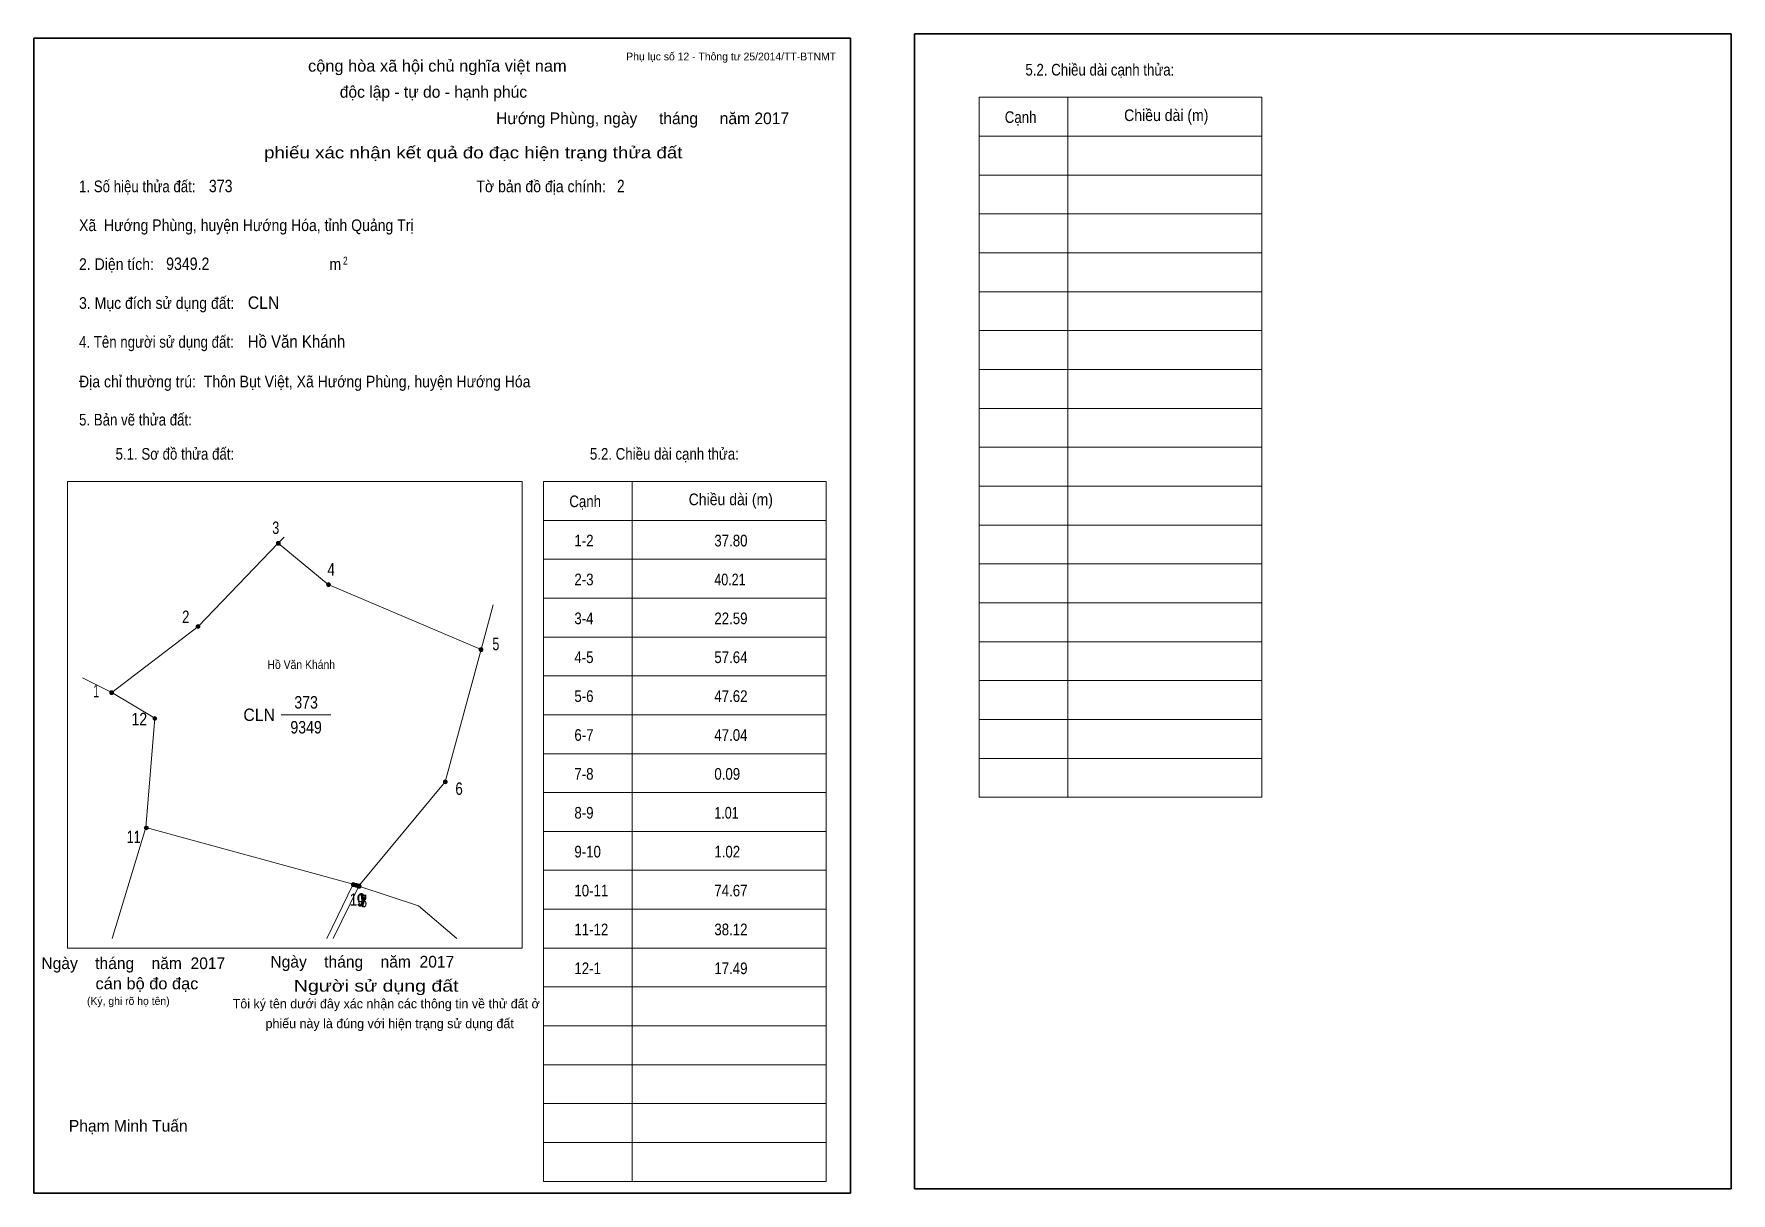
# Model space of a CAD drawing. Header units: centimetres. Extents: x 0 to 43.6, y 0 to 29.8.
import ezdxf
from ezdxf.enums import TextEntityAlignment as Align

# ---------------------------------------------------------------- set-up
doc = ezdxf.new("R2010")
doc.units = ezdxf.units.CM
doc.header["$LTSCALE"] = 0.12
for name, color, linetype in [('30', 7, 'Continuous'), ('34', 7, 'Continuous'), ('62', 7, 'Continuous')]:
    doc.layers.add(name, color=color, linetype=linetype)
for name, color, linetype, lineweight in [('32', 7, 'Continuous', 13), ('33', 7, 'Continuous', 13), ('61', 7, 'Continuous', 13), ('63', 7, 'Continuous', 13)]:
    doc.layers.add(name, color=color, linetype=linetype, lineweight=lineweight)

msp = doc.modelspace()

# ---------------------------------------------------------------- hatches: boundary and pattern name
at = {"layer": '32'}
for points in [[(6.3369, 16.7108, 1), (6.2369, 16.7108, 1)], [(7.6271, 15.6484, 1), (7.5271, 15.6484, 1)], [(4.2698, 14.5712, 1), (4.1698, 14.5712, 1)], [(11.5504, 13.9772, 1), (11.4504, 13.9772, 1)], [(2.0504, 12.8697, 1), (1.9504, 12.8697, 1)], [(3.1601, 12.2038, 1), (3.0601, 12.2038, 1)], [(10.6323, 10.5762, 1), (10.5323, 10.5762, 1)], [(2.9382, 9.3925, 1), (2.8382, 9.3925, 1)], [(8.2663, 7.9329, 1), (8.1663, 7.9329, 1)], [(8.3388, 7.9129, 1), (8.2388, 7.9129, 1)], [(8.4098, 7.8899, 1), (8.3098, 7.8899, 1)], [(8.4128, 7.8959, 1), (8.3128, 7.8959, 1)]]:
    msp.add_hatch(color=256, dxfattribs=at).paths.add_polyline_path(points)

# ---------------------------------------------------------------- linework, layer by layer
for centre in [(6.2869, 16.7108), (7.5771, 15.6484), (4.2198, 14.5712), (11.5004, 13.9772), (2.0004, 12.8697), (3.1101, 12.2038), (10.5823, 10.5762), (2.8882, 9.3925), (8.2163, 7.9329), (8.2888, 7.9129), (8.3598, 7.8899), (8.3628, 7.8959)]:
    msp.add_circle(centre, 0.05, dxfattribs=at)
at = {"layer": '33'}
msp.add_line((6.36, 12.3), (7.64, 12.3), dxfattribs=at)
at = {"layer": '61'}
for p, q in [((6.44, 16.87), (6.28, 16.71)), ((11.5, 13.98), (11.81, 15.13)), ((2, 12.87), (1.25, 13.25)), ((2.88, 9.4), (8.21, 7.94)), ((8.21, 7.94), (7.53, 6.55)), ((7.7, 6.55), (8.36, 7.89))]:
    msp.add_line(p, q, dxfattribs=at)
for points in [[(6.28, 16.71), (4.22, 14.57), (2, 12.87)], [(6.28, 16.71), (7.57, 15.65), (11.5, 13.98)], [(8.36, 7.89), (8.36, 7.9), (10.58, 10.58), (11.5, 13.98)], [(2, 12.87), (3.11, 12.21), (2.88, 9.4), (2.01, 6.55)], [(8.21, 7.94), (8.28, 7.92), (8.36, 7.89)], [(8.36, 7.89), (9.89, 7.39), (10.88, 6.55)]]:
    msp.add_lwpolyline(points, dxfattribs=at)
at = {"layer": '63'}
for p, q in [((24.31, 28.18), (31.58, 28.18)), ((24.31, 10.18), (24.31, 28.18)), ((26.59, 10.18), (26.59, 28.18)), ((31.58, 10.18), (31.58, 28.18)), ((24.31, 27.18), (31.58, 27.18)), ((24.31, 26.18), (31.58, 26.18)), ((24.31, 25.18), (31.58, 25.18)), ((24.31, 24.18), (31.58, 24.18)), ((24.31, 23.18), (31.58, 23.18)), ((24.31, 22.18), (31.58, 22.18)), ((24.31, 21.18), (31.58, 21.18)), ((24.31, 20.18), (31.58, 20.18)), ((24.31, 19.18), (31.58, 19.18)), ((0.86, 18.3), (12.56, 18.3)), ((0.86, 6.3), (0.86, 18.3)), ((12.56, 6.3), (12.56, 18.3)), ((13.11, 18.3), (20.38, 18.3)), ((13.11, 0.3), (13.11, 18.3)), ((15.39, 0.3), (15.39, 18.3)), ((20.38, 0.3), (20.38, 18.3)), ((24.31, 18.18), (31.58, 18.18)), ((13.11, 17.3), (20.38, 17.3)), ((24.31, 17.18), (31.58, 17.18)), ((13.11, 16.3), (20.38, 16.3)), ((24.31, 16.18), (31.58, 16.18)), ((13.11, 15.3), (20.38, 15.3)), ((24.31, 15.18), (31.58, 15.18)), ((13.11, 14.3), (20.38, 14.3)), ((24.31, 14.18), (31.58, 14.18)), ((13.11, 13.3), (20.38, 13.3)), ((24.31, 13.18), (31.58, 13.18)), ((13.11, 12.3), (20.38, 12.3)), ((24.31, 12.18), (31.58, 12.18)), ((24.31, 12.18), (31.58, 12.18)), ((13.11, 11.3), (20.38, 11.3)), ((24.31, 11.18), (31.58, 11.18)), ((13.11, 10.3), (20.38, 10.3)), ((24.31, 10.18), (31.58, 10.18)), ((13.11, 9.3), (20.38, 9.3)), ((13.11, 8.3), (20.38, 8.3)), ((13.11, 7.3), (20.38, 7.3)), ((0.86, 6.3), (12.56, 6.3)), ((13.11, 6.3), (20.38, 6.3)), ((13.11, 5.3), (20.38, 5.3)), ((13.11, 4.3), (20.38, 4.3)), ((13.11, 3.3), (20.38, 3.3)), ((13.11, 2.3), (20.38, 2.3)), ((13.11, 2.3), (20.38, 2.3)), ((13.11, 1.3), (20.38, 1.3)), ((13.11, 0.3), (20.38, 0.3))]:
    msp.add_line(p, q, dxfattribs=at)
at = {"layer": '63', "lineweight": 35}
for points in [[(0, 0), (0, 29.7), (21, 29.7), (21, 0)], [(22.65, 0.11), (22.65, 29.81), (43.65, 29.81), (43.65, 0.11)]]:
    msp.add_lwpolyline(points, close=True, dxfattribs=at)

# ---------------------------------------------------------------- texts
at = {"layer": '30'}
for s, width, p in [('1-2', 0.85, (13.9, 16.63)), ('37.80', 0.85, (17.5, 16.63)), ('2-3', 0.85, (13.9, 15.63)), ('40.21', 0.8, (17.5, 15.63)), ('3-4', 0.85, (13.9, 14.63)), ('22.59', 0.85, (17.5, 14.63)), ('4-5', 0.85, (13.9, 13.63)), ('57.64', 0.85, (17.5, 13.63)), ('5-6', 0.85, (13.9, 12.63)), ('47.62', 0.85, (17.5, 12.63)), ('6-7', 0.85, (13.9, 11.63)), ('47.04', 0.85, (17.5, 11.63)), ('7-8', 0.85, (13.9, 10.63)), ('0.09', 0.85, (17.5, 10.63)), ('8-9', 0.85, (13.9, 9.63)), ('1.01', 0.8, (17.5, 9.63)), ('9-10', 0.85, (13.9, 8.63)), ('1.02', 0.85, (17.5, 8.63)), ('10-11', 0.85, (13.9, 7.63)), ('74.67', 0.85, (17.5, 7.63)), ('11-12', 0.85, (13.9, 6.63)), ('38.12', 0.85, (17.5, 6.63)), ('12-1', 0.85, (13.9, 5.63)), ('17.49', 0.85, (17.5, 5.63))]:
    msp.add_text(s, height=0.3, dxfattribs=dict(at, width=width)).set_placement(p)
at = {"layer": '32'}
for s, width, p in [('3', 0.75, (6.22, 16.95)), ('4', 0.8, (7.645, 15.88)), ('2', 0.8, (3.905, 14.66)), ('5', 0.75, (11.88, 13.96)), ('1', 0.65, (1.6, 12.75)), ('12', 0.85, (2.71, 12.03)), ('6', 0.8, (10.935, 10.24)), ('11', 0.75, (2.565, 9)), ('10', 0.85, (8.32, 7.39)), ('9', 0.8, (8.395, 7.37)), ('8', 0.75, (8.48, 7.35)), ('7', 0.75, (8.48, 7.35))]:
    msp.add_text(s, height=0.32, dxfattribs=dict(at, width=width)).set_placement(p, align=Align.CENTER)
at = {"layer": '33', "width": 0.85}
for s, p in [('373', (7, 12.46)), ('9349', (7, 11.82))]:
    msp.add_text(s, height=0.32, dxfattribs=at).set_placement(p, align=Align.CENTER)
at = {"layer": '33', "width": 0.95}
msp.add_text('CLN', height=0.32, dxfattribs=at).set_placement((6.2, 12.14), align=Align.RIGHT)
at = {"layer": '34'}
for s, width, p in [('373', 0.85, (4.5, 25.74)), ('2', 0.8, (15, 25.74)), ('9349.2', 0.85, (3.4, 23.74)), ('CLN', 0.95, (5.5, 22.74)), ('Hồ Văn Khánh', 0.9, (5.5, 21.74))]:
    msp.add_text(s, height=0.32, dxfattribs=dict(at, width=width)).set_placement(p)
at = {"layer": '62', "width": 0.9}
msp.add_text('Hồ Văn Khánh', height=0.2219, dxfattribs=at).set_placement((6.875, 13.48), align=Align.CENTER)
at = {"layer": '63'}
for s, height, p in [('Phụ lục số 12 - Thông tư 25/2014/TT-BTNMT', 0.2, (20.63, 29.13)), ('Ngày    tháng    năm  2017', 0.3, (10.81, 5.8)), ('Ngày    tháng    năm  2017', 0.3, (4.92, 5.76)), ('(Ký, ghi rõ họ tên)', 0.2, (3.49, 4.84))]:
    msp.add_text(s, height=height, dxfattribs=at).set_placement(p, align=Align.RIGHT)
at = {"layer": '63', "width": 1.05}
msp.add_text('cộng hòa xã hội chủ nghĩa việt nam', height=0.3, dxfattribs=at).set_placement((10.375, 28.84), align=Align.CENTER)
at = {"layer": '63'}
for s, height, width, p in [('5.2. Chiều dài cạnh thửa:', 0.3, 0.85, (25.5, 28.74)), ('Cạnh', 0.3, 0.85, (24.97, 27.52)), ('Chiều dài (m)', 0.3, 0.9, (28.04, 27.57)), ('1. Số hiệu thửa đất:', 0.3, 0.85, (1.16, 25.74)), ('Tờ bản đồ địa chính:', 0.3, 0.9, (11.38, 25.74)), ('Xã  Hướng Phùng, huyện Hướng Hóa, tỉnh Quảng Trị', 0.3, 0.9, (1.16, 24.74)), ('2. Diện tích:', 0.3, 0.9, (1.16, 23.74)), ('2', 0.2, 0.8, (7.95, 23.88)), ('m', 0.3, 0.9, (7.6, 23.74)), ('3. Mục đích sử dụng đất:', 0.3, 0.9, (1.16, 22.74)), ('4. Tên người sử dụng đất:', 0.3, 0.85, (1.16, 21.74)), ('Địa chỉ thường trú:  Thôn Bụt Việt, Xã Hướng Phùng, huyện Hướng Hóa', 0.3, 0.9, (1.16, 20.72)), ('5. Bản vẽ thửa đất:', 0.3, 0.85, (1.16, 19.74)), ('5.1. Sơ đồ thửa đất:', 0.3, 0.85, (2.1, 18.86)), ('5.2. Chiều dài cạnh thửa:', 0.3, 0.85, (14.3, 18.86)), ('Cạnh', 0.3, 0.85, (13.77, 17.64)), ('Chiều dài (m)', 0.3, 0.9, (16.84, 17.69))]:
    msp.add_text(s, height=height, dxfattribs=dict(at, width=width)).set_placement(p)
for s, height, p in [('độc lập - tự do - hạnh phúc', 0.3, (10.275, 28.17)), ('Hướng Phùng, ngày     tháng     năm 2017', 0.3, (15.655, 27.49)), ('Tôi ký tên dưới đây xác nhận các thông tin về thử đất ở ', 0.24, (9.105, 4.75)), ('phiếu này là đúng với hiện trạng sử dụng đất', 0.24, (9.15, 4.24)), ('Phạm Minh Tuấn', 0.3, (2.425, 1.58))]:
    msp.add_text(s, height=height, dxfattribs=at).set_placement(p, align=Align.CENTER)
for s, width, p in [('phiếu xác nhận kết quả đo đạc hiện trạng thửa đất', 1.2, (16.68, 26.61)), ('cán bộ đo đạc', 1.05, (4.23, 5.24)), ('Người sử dụng đất', 1.25, (10.92, 5.18))]:
    msp.add_text(s, height=0.3, dxfattribs=dict(at, width=width)).set_placement(p, align=Align.RIGHT)

doc.saveas('drawing.dxf')
